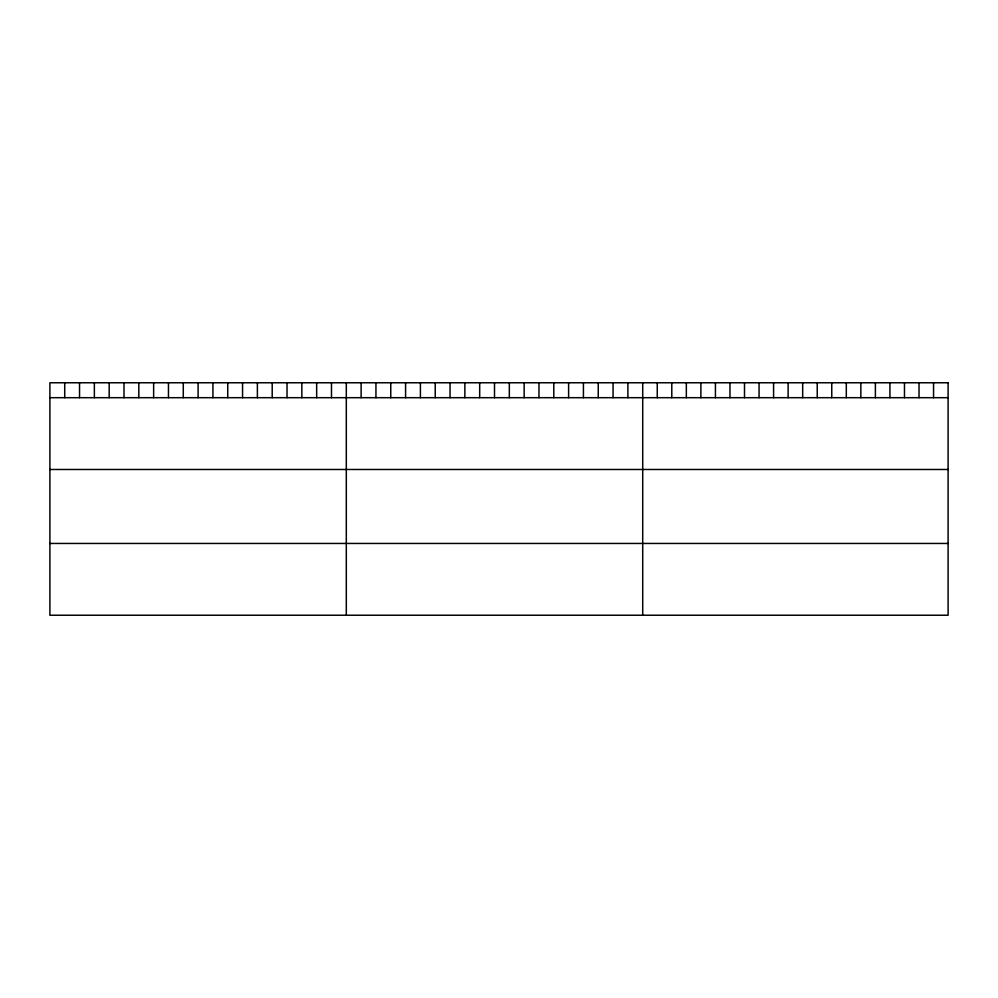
<?xml version="1.0" encoding="UTF-8"?>
<svg xmlns="http://www.w3.org/2000/svg" width="998" height="998" viewBox="0 0 998 998"><rect width="100%" height="100%" fill="white"/><g stroke="black" fill="none" stroke-linecap="round" stroke-linejoin="round"><path stroke-width="1.5" d="M49.9 397.691L948.1 397.691M49.9 469.484L948.1 469.484M49.9 543.448L948.1 543.448M933.554 382.77L933.554 397.691M919.021 382.77L919.021 397.691M904.475 382.77L904.475 397.691M889.929 382.77L889.929 397.691M875.383 382.77L875.383 397.691M860.85 382.77L860.85 397.691M846.304 382.77L846.304 397.691M831.758 382.77L831.758 397.691M817.225 382.77L817.225 397.691M802.679 382.77L802.679 397.691M788.133 382.77L788.133 397.691M773.587 382.77L773.587 397.691M759.054 382.77L759.054 397.691M744.508 382.77L744.508 397.691M729.962 382.77L729.962 397.691M715.429 382.77L715.429 397.691M700.883 382.77L700.883 397.691M686.337 382.77L686.337 397.691M671.791 382.77L671.791 397.691M657.258 382.77L657.258 397.691M642.712 382.77L642.712 615.23M627.892 382.77L627.892 397.691M613.071 382.77L613.071 397.691M598.251 382.77L598.251 397.691M583.431 382.77L583.431 397.691M568.611 382.77L568.611 397.691M553.79 382.77L553.79 397.691M538.97 382.77L538.97 397.691M524.15 382.77L524.15 397.691M509.329 382.77L509.329 397.691M494.509 382.77L494.509 397.691M479.689 382.77L479.689 397.691M464.868 382.77L464.868 397.691M450.048 382.77L450.048 397.691M435.228 382.77L435.228 397.691M420.408 382.77L420.408 397.691M405.587 382.77L405.587 397.691M390.767 382.77L390.767 397.691M375.947 382.77L375.947 397.691M361.126 382.77L361.126 397.691M346.306 382.77L346.306 615.23M331.486 382.77L331.486 397.691M316.665 382.77L316.665 397.691M301.845 382.77L301.845 397.691M287.025 382.77L287.025 397.691M272.204 382.77L272.204 397.691M257.384 382.77L257.384 397.691M242.564 382.77L242.564 397.691M227.744 382.77L227.744 397.691M212.923 382.77L212.923 397.691M198.103 382.77L198.103 397.691M183.283 382.77L183.283 397.691M168.462 382.77L168.462 397.691M153.642 382.77L153.642 397.691M138.822 382.77L138.822 397.691M124.002 382.77L124.002 397.691M109.181 382.77L109.181 397.691M94.361 382.77L94.361 397.691M79.541 382.77L79.541 397.691M64.72 382.77L64.72 397.691M948.1 382.77L49.9 382.77L49.9 615.23L948.1 615.23L948.1 382.77"/></g></svg>
